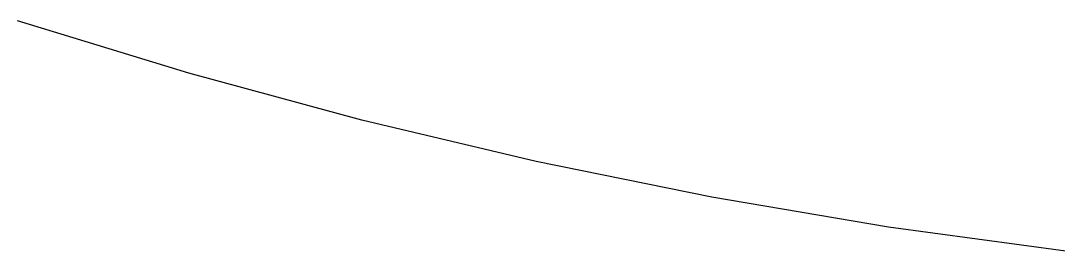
# Model space of a CAD drawing. Header units: millimetres. Extents: x 100 to 300, y 101 to 245.
# Drawn here: x 169.31 to 188.03, y 100.96 to 105.11 of the extents above; entities that cross this region are included whole.
import ezdxf

# ---------------------------------------------------------------- set-up
doc = ezdxf.new("R2010")
doc.units = ezdxf.units.MM
doc.layers.add('TopLayer', color=1, linetype='Continuous')

msp = doc.modelspace()

# ---------------------------------------------------------------- linework, layer by layer
at = {"layer": 'TopLayer'}
for p, q in [((172.34, 104.167), (169.247, 105.114)), ((175.462, 103.32), (172.34, 104.167)), ((178.61, 102.575), (175.462, 103.32)), ((181.78, 101.933), (178.61, 102.575)), ((184.969, 101.394), (181.78, 101.933)), ((188.165, 100.96), (184.969, 101.394))]:
    msp.add_line(p, q, dxfattribs=at)

doc.saveas('drawing.dxf')
